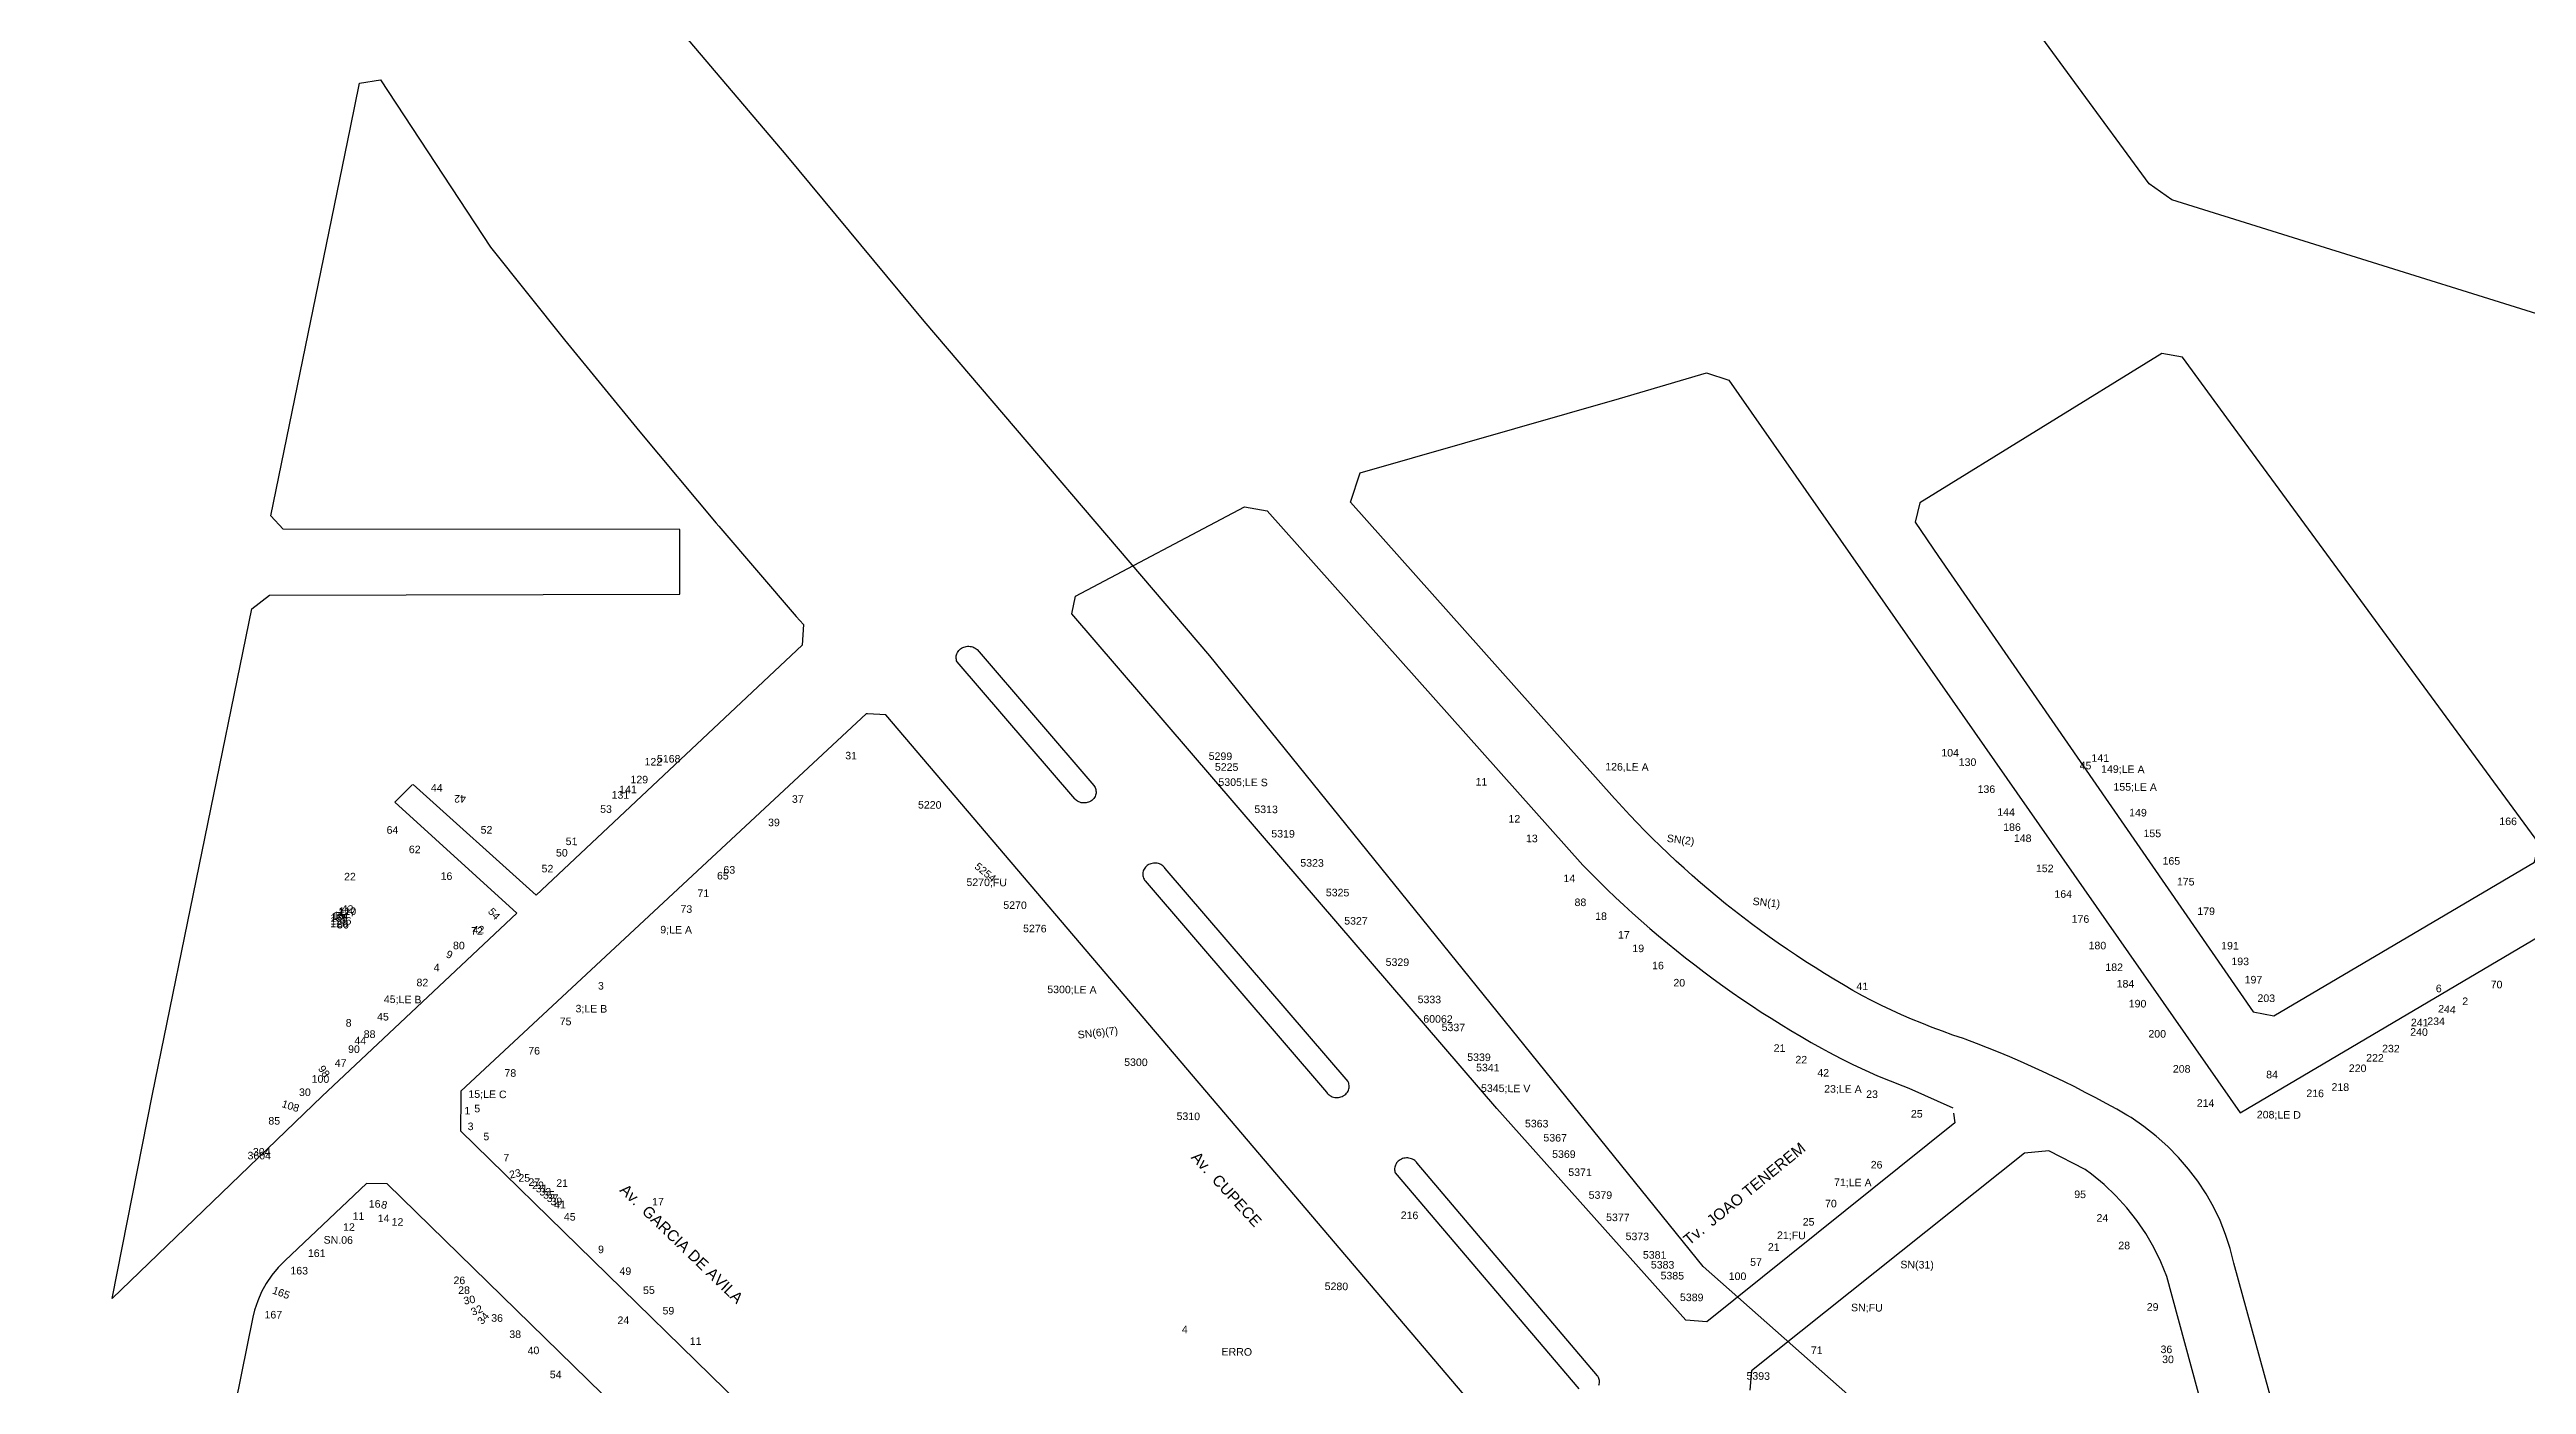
# Model space of a CAD drawing. Header units: millimetres. Extents: x -46.6554 to -46.6319, y -23.689 to -23.6746.
# Drawn here: x -46.641787 to -46.637729, y -23.680438 to -23.67825 of the extents above; entities that cross this region are included whole.
import ezdxf

# ---------------------------------------------------------------- set-up
doc = ezdxf.new("R2010")
doc.units = ezdxf.units.MM
for name, color, linetype in [('building_parcel_Line', 7, 'Continuous'), ('Lot_label', 7, 'Continuous'), ('Street_label', 7, 'Continuous')]:
    doc.layers.add(name, color=color, linetype=linetype)
doc.styles.get("Standard").update_dxf_attribs({"font": 'arial.ttf', "height": 1.006})

msp = doc.modelspace()

# ---------------------------------------------------------------- linework, layer by layer
at = {"layer": 'building_parcel_Line', "color": 7, "linetype": 'Continuous', "transparency": 33554687}
for points in [[(-46.6374178, -23.6787753), (-46.6383099, -23.6784967), (-46.6383467, -23.6784706), (-46.6385906, -23.6781379), (-46.6385839, -23.6781066), (-46.6379955, -23.6777434), (-46.6378997, -23.6777074), (-46.6378681, -23.67772), (-46.6378576, -23.6777449), (-46.6376356, -23.6782385)], [(-46.6375121, -23.6840142), (-46.6379333, -23.6825686), (-46.6380294, -23.6823639), (-46.6380841, -23.6823246), (-46.6380746, -23.6821786), (-46.6381063, -23.6820951), (-46.6381806, -23.68203), (-46.6382313, -23.6817494), (-46.6381648, -23.681684), (-46.6379838, -23.6812023), (-46.6382207, -23.6808891), (-46.6388264, -23.6804675), (-46.6390778, -23.6802448), (-46.6398857, -23.6792439), (-46.6403538, -23.6786957), (-46.6405798, -23.6784228), (-46.640765, -23.6782052)], [(-46.6413404, -23.6799656), (-46.6416844, -23.6802976), (-46.6416184, -23.6799626), (-46.6414555, -23.6791672), (-46.6414265, -23.6791449), (-46.6407544, -23.679143), (-46.6407544, -23.6790369), (-46.6414043, -23.6790367), (-46.6414243, -23.6790145), (-46.6412941, -23.6783782), (-46.6412793, -23.6783056), (-46.6412448, -23.6782999), (-46.6410646, -23.6785741), (-46.6409432, -23.6787263), (-46.6408198, -23.6788772), (-46.6406945, -23.6790268), (-46.6406906, -23.6790314), (-46.6405634, -23.6791796), (-46.6405519, -23.6791929), (-46.6405537, -23.6792266), (-46.6409899, -23.6796363)], [(-46.6386919, -23.6790811), (-46.6381764, -23.6798274), (-46.6381426, -23.6798342), (-46.6377155, -23.6795821), (-46.6377085, -23.6795512), (-46.6382135, -23.6788622), (-46.6382923, -23.6787547), (-46.6383263, -23.6787485), (-46.6387228, -23.6789936), (-46.6387301, -23.6790253), (-46.6386919, -23.6790811)], [(-46.6383832, -23.6799969), (-46.6384001, -23.6799873), (-46.6384172, -23.6799779), (-46.6384343, -23.6799686), (-46.6384516, -23.6799596), (-46.6384689, -23.6799507), (-46.6384864, -23.679942), (-46.638504, -23.6799335), (-46.6385217, -23.6799252), (-46.6385395, -23.6799171), (-46.6385574, -23.6799092), (-46.6385754, -23.6799015), (-46.6385935, -23.6798939), (-46.6386117, -23.6798866), (-46.63863, -23.6798794), (-46.6386483, -23.6798725), (-46.6386512, -23.6798714), (-46.6386685, -23.6798656), (-46.6386855, -23.6798594), (-46.6387025, -23.6798531), (-46.6387194, -23.6798464), (-46.6387361, -23.6798395), (-46.6387527, -23.6798323), (-46.6387691, -23.6798248), (-46.6387854, -23.6798171), (-46.6388016, -23.6798091), (-46.6388164, -23.6798015), (-46.6388322, -23.6797926), (-46.6388479, -23.6797835), (-46.6388635, -23.6797742), (-46.638879, -23.6797648), (-46.6388943, -23.6797552), (-46.6389096, -23.6797454), (-46.6389247, -23.6797355), (-46.6389396, -23.6797254), (-46.6389545, -23.6797152), (-46.6389692, -23.6797048), (-46.6389838, -23.6796942), (-46.6389983, -23.6796835), (-46.6390126, -23.6796726), (-46.6390268, -23.6796616), (-46.6390408, -23.6796505), (-46.6390547, -23.6796391), (-46.6390684, -23.6796277), (-46.6390821, -23.6796161), (-46.6390955, -23.6796043), (-46.6391088, -23.6795924), (-46.639122, -23.6795804), (-46.639135, -23.6795682), (-46.6391479, -23.6795558), (-46.6391605, -23.6795434), (-46.6391731, -23.6795308), (-46.6391855, -23.6795181), (-46.6391977, -23.6795052), (-46.6392097, -23.6794922), (-46.6392216, -23.6794791), (-46.6392228, -23.6794778), (-46.6396554, -23.6789923), (-46.6396397, -23.678944), (-46.6392146, -23.6788226), (-46.6390723, -23.6787804), (-46.6390357, -23.6787925), (-46.6381979, -23.6799929), (-46.637651, -23.67967)], [(-46.6386672, -23.6799939), (-46.638665, -23.6800096), (-46.6390718, -23.6803357), (-46.6391061, -23.6803332), (-46.6394158, -23.6799859), (-46.6397662, -23.6795777), (-46.6401118, -23.6791751), (-46.6401058, -23.6791462), (-46.6398289, -23.6790001), (-46.6397921, -23.6790064), (-46.6392746, -23.679587), (-46.6392615, -23.6796005), (-46.6392482, -23.6796138), (-46.6392348, -23.679627), (-46.6392212, -23.6796401), (-46.6392074, -23.679653), (-46.6391935, -23.6796658), (-46.6391794, -23.6796784), (-46.6391651, -23.6796908), (-46.6391507, -23.6797031), (-46.6391361, -23.6797153), (-46.6391214, -23.6797273), (-46.6391066, -23.6797391), (-46.6390915, -23.6797508), (-46.6390764, -23.6797623), (-46.6390611, -23.6797736), (-46.6390456, -23.6797848), (-46.63903, -23.6797958), (-46.6390143, -23.6798067), (-46.6389984, -23.6798174), (-46.6389824, -23.6798279), (-46.6389663, -23.6798382), (-46.63895, -23.6798484), (-46.6389337, -23.6798584), (-46.6389171, -23.6798682), (-46.6389005, -23.6798778), (-46.6388838, -23.6798873), (-46.6388718, -23.6798939), (-46.6388521, -23.6799041), (-46.6388322, -23.679914), (-46.6388121, -23.6799234), (-46.6387917, -23.6799323), (-46.6387711, -23.6799408), (-46.6387502, -23.6799489), (-46.6387405, -23.6799525), (-46.6386685, -23.6799849)], [(-46.6400761, -23.6794565), (-46.6400749, -23.6794581), (-46.640074, -23.6794598), (-46.6400732, -23.6794615), (-46.6400727, -23.6794634), (-46.6400724, -23.6794652), (-46.6400722, -23.6794671), (-46.6400723, -23.679469), (-46.6400726, -23.6794709), (-46.6400732, -23.6794727), (-46.6400739, -23.6794745), (-46.6400748, -23.6794762), (-46.6400759, -23.6794778), (-46.6400772, -23.6794793), (-46.6400779, -23.67948), (-46.6400794, -23.6794812), (-46.640081, -23.6794824), (-46.6400828, -23.6794833), (-46.6400847, -23.6794841), (-46.6400866, -23.6794847), (-46.6400887, -23.6794851), (-46.6400907, -23.6794853), (-46.6400928, -23.6794853), (-46.6400948, -23.6794852), (-46.6400968, -23.6794848), (-46.6400988, -23.6794842), (-46.6401007, -23.6794835), (-46.6401025, -23.6794825), (-46.6401041, -23.6794814), (-46.6401057, -23.6794802), (-46.6401071, -23.6794788), (-46.6401073, -23.6794785), (-46.6403001, -23.679254), (-46.6403007, -23.6792522), (-46.6403012, -23.6792503), (-46.6403014, -23.6792483), (-46.6403015, -23.6792464), (-46.6403013, -23.6792444), (-46.6403009, -23.6792425), (-46.6403002, -23.6792407), (-46.6402994, -23.6792389), (-46.6402984, -23.6792372), (-46.6402971, -23.6792356), (-46.6402958, -23.6792341), (-46.6402942, -23.6792328), (-46.6402925, -23.6792316), (-46.6402908, -23.6792307), (-46.6402889, -23.6792299), (-46.6402869, -23.6792292), (-46.6402849, -23.6792288), (-46.6402828, -23.6792285), (-46.6402806, -23.6792285), (-46.6402785, -23.6792287), (-46.6402765, -23.679229), (-46.6402744, -23.6792296), (-46.6402725, -23.6792303), (-46.6402706, -23.6792313), (-46.6402689, -23.6792324), (-46.6402673, -23.6792337), (-46.6402671, -23.6792338), (-46.6400761, -23.6794565)], [(-46.6392399, -23.6807251), (-46.6398724, -23.6799811), (-46.6404166, -23.6793409), (-46.6404467, -23.6793393), (-46.6404489, -23.6793392), (-46.6411128, -23.6799575), (-46.641113, -23.679968)], [(-46.6410215, -23.679666), (-46.6412211, -23.679484), (-46.6411925, -23.6794548)], [(-46.6409899, -23.6796363), (-46.6411913, -23.6794548)], [(-46.6396594, -23.679942), (-46.639959, -23.6795927), (-46.6399602, -23.6795912), (-46.6399615, -23.6795897), (-46.639963, -23.6795884), (-46.6399646, -23.6795872), (-46.6399664, -23.6795862), (-46.6399682, -23.6795853), (-46.6399702, -23.6795847), (-46.6399722, -23.6795842), (-46.6399742, -23.6795839), (-46.6399763, -23.6795838), (-46.6399784, -23.679584), (-46.6399804, -23.6795843), (-46.6399824, -23.6795848), (-46.6399843, -23.6795855), (-46.6399862, -23.6795864), (-46.6399867, -23.6795867), (-46.6399884, -23.6795878), (-46.6399899, -23.6795891), (-46.6399913, -23.6795905), (-46.6399925, -23.679592), (-46.6399936, -23.6795937), (-46.6399944, -23.6795954), (-46.6399951, -23.6795972), (-46.6399955, -23.6795991), (-46.6399958, -23.679601), (-46.6399958, -23.6796029), (-46.6399956, -23.6796048), (-46.6399952, -23.6796066), (-46.6399946, -23.6796085), (-46.6399937, -23.6796102), (-46.6399927, -23.6796119), (-46.6399918, -23.6796131), (-46.6396947, -23.6799592), (-46.6396935, -23.6799608), (-46.6396922, -23.6799623), (-46.6396906, -23.6799636), (-46.639689, -23.6799648), (-46.6396872, -23.6799658), (-46.6396853, -23.6799667), (-46.6396834, -23.6799673), (-46.6396813, -23.6799678), (-46.6396793, -23.679968), (-46.6396772, -23.6799681), (-46.6396751, -23.6799679), (-46.639673, -23.6799676), (-46.639671, -23.6799671), (-46.6396691, -23.6799663), (-46.6396672, -23.6799654), (-46.6396655, -23.6799643), (-46.6396646, -23.6799637), (-46.6396631, -23.6799623), (-46.6396617, -23.6799609), (-46.6396605, -23.6799593), (-46.6396595, -23.6799576), (-46.6396587, -23.6799558), (-46.6396581, -23.679954), (-46.6396578, -23.6799521), (-46.6396576, -23.6799501), (-46.6396577, -23.6799482), (-46.6396579, -23.6799463), (-46.6396584, -23.6799444), (-46.6396591, -23.6799426), (-46.6396594, -23.679942)], [(-46.6410215, -23.679666), (-46.6413404, -23.6799656)], [(-46.641113, -23.679968), (-46.6411137, -23.6800225), (-46.6404631, -23.6806586)], [(-46.6375541, -23.6814424), (-46.6379236, -23.6812253), (-46.6379276, -23.6812227), (-46.6379312, -23.6812198), (-46.6379346, -23.6812165), (-46.6379375, -23.681213), (-46.6379401, -23.6812092), (-46.6379422, -23.6812052), (-46.6379439, -23.681201), (-46.6379448, -23.6811983), (-46.6382082, -23.6802394), (-46.6382141, -23.6802157), (-46.6382216, -23.6801924), (-46.6382307, -23.6801696), (-46.6382414, -23.6801474), (-46.6382536, -23.6801259), (-46.6382673, -23.6801051), (-46.6382823, -23.6800852), (-46.6382988, -23.6800662), (-46.6383165, -23.6800482), (-46.6383354, -23.6800313), (-46.6383555, -23.6800156), (-46.6383766, -23.680001), (-46.6383832, -23.6799969)], [(-46.6392485, -23.6804394), (-46.639248, -23.6804376), (-46.6392476, -23.6804358), (-46.6392475, -23.680434), (-46.6392476, -23.6804321), (-46.6392479, -23.6804302), (-46.6392484, -23.6804284), (-46.6392491, -23.6804267), (-46.63925, -23.680425), (-46.6392506, -23.680424), (-46.639546, -23.6800757), (-46.6395472, -23.6800741), (-46.6395486, -23.6800727), (-46.6395501, -23.6800714), (-46.6395518, -23.6800702), (-46.6395536, -23.6800692), (-46.6395555, -23.6800684), (-46.6395575, -23.6800678), (-46.6395596, -23.6800673), (-46.6395617, -23.6800671), (-46.6395638, -23.6800671), (-46.6395659, -23.6800672), (-46.639568, -23.6800676), (-46.63957, -23.6800682), (-46.6395719, -23.680069), (-46.6395738, -23.6800699), (-46.6395755, -23.680071), (-46.6395771, -23.6800723), (-46.6395785, -23.6800737), (-46.6395798, -23.6800753), (-46.6395808, -23.6800769), (-46.6395817, -23.6800787), (-46.6395824, -23.6800805), (-46.6395829, -23.6800824), (-46.6395831, -23.6800844), (-46.6395832, -23.6800863), (-46.639583, -23.6800882), (-46.6395826, -23.6800901), (-46.639582, -23.6800917)], [(-46.6380873, -23.6811108), (-46.6383181, -23.6802612), (-46.6383276, -23.6802371), (-46.638339, -23.6802137), (-46.6383521, -23.6801911), (-46.6383669, -23.6801694), (-46.6383833, -23.6801487), (-46.6384012, -23.6801291), (-46.6384206, -23.6801107), (-46.6384413, -23.6800936), (-46.6384516, -23.6800859), (-46.6385113, -23.6800556), (-46.6385513, -23.6800595), (-46.6389985, -23.6804158), (-46.6390012, -23.6804479)], [(-46.6417702, -23.6820082), (-46.6415556, -23.6821196), (-46.6415235, -23.6821104), (-46.6407513, -23.6806424), (-46.6407636, -23.6805689), (-46.6412335, -23.6801095), (-46.6412674, -23.6801092), (-46.641401, -23.6802349), (-46.6414125, -23.6802466), (-46.6414227, -23.6802592), (-46.6414318, -23.6802726), (-46.6414395, -23.6802866), (-46.6414459, -23.6803012), (-46.6414509, -23.6803163), (-46.6414537, -23.6803281), (-46.6417869, -23.6819751), (-46.6417701, -23.6820083)], [(-46.639582, -23.6800917), (-46.6392814, -23.6804454)]]:
    msp.add_lwpolyline(points, dxfattribs=at)

# ---------------------------------------------------------------- texts
at = {"layer": 'Lot_label', "color": 6, "attachment_point": 2}
for s, insert, char_height, rotation in [('104', (-46.6386729, -23.6793968), 0.00001239, 359.4), ('122', (-46.6407976, -23.6794115), 0.00001239, 359.4), ('5168', (-46.6407724, -23.6794066), 0.00001239, 359.4), ('31', (-46.6404735, -23.6794015), 0.00001239, 359.4), ('5299', (-46.6398684, -23.6794024), 0.00001239, 359.4), ('5225', (-46.6398583, -23.6794202), 0.00001239, 359.4), ('126,LE A', (-46.6392024, -23.6794199), 0.00001239, 359.4), ('130', (-46.6386444, -23.6794121), 0.00001239, 359.4), ('45', (-46.6384511, -23.6794177), 0.00001239, 359.4), ('141', (-46.6384269, -23.6794054), 0.00001239, 359.4), ('149;LE A', (-46.6383899, -23.6794237), 0.00001239, 359.4), ('44', (-46.6411524, -23.6794542), 0.00001239, 359.4), ('42', (-46.6411144, -23.6794847), 0.00001239, 179.4), ('131', (-46.6408515, -23.6794659), 0.00001239, 359.4), ('129', (-46.6408206, -23.6794407), 0.00001239, 359.4), ('37', (-46.6405609, -23.6794727), 0.00001239, 359.4), ('5305;LE S', (-46.6398313, -23.6794451), 0.00001239, 359.4), ('11', (-46.6394408, -23.6794444), 0.00001239, 359.4), ('136', (-46.6386135, -23.6794564), 0.00001239, 359.4), ('155;LE A', (-46.6383697, -23.6794529), 0.00001239, 359.4), ('53', (-46.6408751, -23.679489), 0.00001239, 359.4), ('39', (-46.6406, -23.679511), 0.00001239, 359.4), ('5220', (-46.6403447, -23.6794822), 0.00001239, 359.4), ('5313', (-46.6397936, -23.6794895), 0.00001239, 359.4), ('12', (-46.6393869, -23.679505), 0.00001239, 359.4), ('144', (-46.6385812, -23.679494), 0.00001239, 359.4), ('149', (-46.6383651, -23.6794949), 0.00001239, 359.4), ('166', (-46.6377586, -23.6795091), 0.00001239, 359.4), ('64', (-46.641225, -23.6795234), 0.00001239, 359.4), ('62', (-46.6411885, -23.6795552), 0.00001239, 359.4), ('52', (-46.6410709, -23.6795231), 0.00001239, 359.4), ('50', (-46.6409475, -23.6795607), 0.00001239, 359.4), ('51', (-46.6409316, -23.679542), 0.00001239, 359.4), ('5319', (-46.6397658, -23.6795295), 0.00001239, 359.4), ('13', (-46.6393582, -23.6795372), 0.00001239, 359.4), ('SN(2)', (-46.6391137, -23.6795394), 0.00001239, 352.8), ('148', (-46.638554, -23.6795369), 0.00001239, 359.4), ('155', (-46.6383416, -23.6795289), 0.00001239, 359.4), ('16', (-46.6411365, -23.6795989), 0.00001239, 359.4), ('52', (-46.6409711, -23.6795867), 0.00001239, 359.4), ('65', (-46.6406837, -23.6795983), 0.00001239, 359.4), ('63', (-46.6406731, -23.6795887), 0.00001239, 359.4), ('5254', (-46.6402497, -23.679594), 0.00001239, 321), ('5323', (-46.6397183, -23.6795773), 0.00001239, 359.4), ('152', (-46.6385179, -23.6795863), 0.00001239, 359.4), ('165', (-46.6383104, -23.679574), 0.00001239, 359.4), ('71', (-46.6407157, -23.679627), 0.00001239, 359.4), ('5270;FU', (-46.6402514, -23.6796092), 0.00001239, 359.4), ('5325', (-46.6396765, -23.6796259), 0.00001239, 359.4), ('14', (-46.6392969, -23.6796027), 0.00001239, 359.4), ('SN(1)', (-46.6389733, -23.6796422), 0.00001239, 354.1), ('164', (-46.6384876, -23.6796283), 0.00001239, 359.4), ('175', (-46.6382869, -23.679608), 0.00001239, 359.4), ('157', (-46.6413125, -23.6796676), 0.00001239, 359.4), ('126', (-46.6413125, -23.6796722), 0.00001239, 359.4), ('126', (-46.6413126, -23.6796766), 0.00001239, 359.4), ('19', (-46.641315, -23.679665), 0.00001239, 359.4), ('74', (-46.641307, -23.6796642), 0.00001239, 359.4), ('86', (-46.6413062, -23.6796786), 0.00001239, 359.4), ('177', (-46.6412996, -23.6796584), 0.00001239, 359.4), ('110', (-46.6412988, -23.6796563), 0.00001239, 359.4), ('7', (-46.6413051, -23.679667), 0.0000124, 359.4), ('42', (-46.6412987, -23.6796529), 0.00001239, 359.4), ('6', (-46.641297, -23.6796722), 0.0000124, 359.4), ('54', (-46.6410539, -23.6796628), 0.00001239, 312.3), ('73', (-46.6407435, -23.6796529), 0.00001239, 359.4), ('5270', (-46.6402049, -23.6796466), 0.00001239, 359.4), ('5327', (-46.6396464, -23.6796723), 0.00001239, 359.4), ('18', (-46.6392448, -23.6796647), 0.00001239, 359.4), ('176', (-46.6384593, -23.6796692), 0.00001239, 359.4), ('179', (-46.6382534, -23.6796565), 0.00001239, 359.4), ('80', (-46.6411162, -23.6797127), 0.00001239, 359.4), ('72', (-46.6410867, -23.6796888), 0.00001239, 359.4), ('42', (-46.6410841, -23.6796867), 0.00001239, 359.4), ('9;LE A', (-46.6407602, -23.6796869), 0.00001239, 359.4), ('5276', (-46.6401725, -23.6796849), 0.00001239, 359.4), ('17', (-46.6392075, -23.6796952), 0.00001239, 359.4), ('19', (-46.6391839, -23.6797174), 0.00001239, 359.4), ('180', (-46.6384316, -23.6797127), 0.00001239, 359.4), ('191', (-46.6382144, -23.679713), 0.00001239, 359.4), ('4', (-46.6411527, -23.6797489), 0.0000124, 359.4), ('9', (-46.6411295, -23.6797279), 0.0000124, 339.2), ('5329', (-46.6395785, -23.67974), 0.00001239, 359.4), ('16', (-46.6391516, -23.6797455), 0.00001239, 359.4), ('182', (-46.6384041, -23.6797483), 0.00001239, 359.4), ('45;LE B', (-46.6412083, -23.679801), 0.00001239, 359.4), ('82', (-46.641176, -23.6797734), 0.00001239, 359.4), ('3', (-46.6408835, -23.6797787), 0.0000124, 359.4), ('5300;LE A', (-46.6401117, -23.6797849), 0.00001239, 359.4), ('5333', (-46.6395261, -23.6798011), 0.00001239, 359.4), ('20', (-46.6391167, -23.6797737), 0.00001239, 359.4), ('41', (-46.6388169, -23.6797796), 0.00001239, 359.4), ('184', (-46.6383856, -23.6797754), 0.00001239, 359.4), ('197', (-46.6381759, -23.6797687), 0.00001239, 359.4), ('203', (-46.6381549, -23.6797991), 0.00001239, 359.4), ('6', (-46.6378723, -23.6797831), 0.0000124, 359.4), ('2', (-46.637829, -23.6798041), 0.0000124, 359.4), ('70', (-46.6377776, -23.6797766), 0.00001239, 359.4), ('8', (-46.6412968, -23.6798395), 0.0000124, 359.4), ('45', (-46.6412406, -23.6798294), 0.00001239, 359.6), ('75', (-46.6409413, -23.6798371), 0.00001239, 359.4), ('3;LE B', (-46.6408991, -23.6798163), 0.00001239, 359.4), ('60062', (-46.639512, -23.6798331), 0.00001239, 359.4), ('190', (-46.6383658, -23.679808), 0.00001239, 359.4), ('241', (-46.6379035, -23.679839), 0.00001239, 359.4), ('234', (-46.6378767, -23.6798369), 0.00001239, 359.4), ('244', (-46.6378585, -23.6798171), 0.00001239, 355.9), ('90', (-46.6412881, -23.6798826), 0.00001239, 359.4), ('44', (-46.6412778, -23.6798686), 0.00001239, 359.4), ('88', (-46.6412625, -23.6798579), 0.00001239, 359.4), ('76', (-46.6409929, -23.6798852), 0.00001239, 359.4), ('SN(6)(7)', (-46.6400701, -23.6798555), 0.00001239, 6.4), ('5337', (-46.6394868, -23.6798469), 0.00001239, 359.4), ('21', (-46.6389524, -23.6798808), 0.00001239, 359.4), ('200', (-46.6383336, -23.6798574), 0.00001239, 359.4), ('232', (-46.6379507, -23.6798817), 0.00001239, 359.4), ('240', (-46.6379046, -23.6798545), 0.00001239, 359.4), ('98', (-46.641332, -23.6799217), 0.00001239, 304), ('47', (-46.64131, -23.6799054), 0.00001239, 359.4), ('78', (-46.6410319, -23.6799216), 0.00001239, 359.4), ('5300', (-46.6400069, -23.679904), 0.00001239, 359.4), ('5339', (-46.6394448, -23.6798958), 0.00001239, 359.4), ('5341', (-46.6394303, -23.6799128), 0.00001239, 359.4), ('22', (-46.6389168, -23.6798998), 0.00001239, 359.4), ('42', (-46.6388808, -23.6799213), 0.00001239, 359.4), ('208', (-46.6382935, -23.6799149), 0.00001239, 359.4), ('220', (-46.6380052, -23.6799139), 0.00001239, 359.4), ('222', (-46.6379768, -23.6798968), 0.00001239, 359.4), ('30', (-46.6413685, -23.6799532), 0.00001239, 359.4), ('100', (-46.641343, -23.6799315), 0.00001239, 359.4), ('15;LE C', (-46.6410693, -23.6799564), 0.00001239, 359.4), ('5345;LE V', (-46.6394011, -23.6799468), 0.00001239, 359.4), ('23;LE A', (-46.6388485, -23.6799478), 0.00001239, 359.4), ('23', (-46.6388008, -23.6799564), 0.00001239, 359.4), ('216', (-46.6380748, -23.679955), 0.00001239, 359.4), ('218', (-46.6380336, -23.6799447), 0.00001239, 359.4), ('85', (-46.6414187, -23.68), 0.00001239, 359.4), ('108', (-46.6413901, -23.679976), 0.00001239, 342.3), ('1', (-46.6411025, -23.6799834), 0.0000124, 1.3), ('5310', (-46.6399211, -23.6799926), 0.00001239, 359.4), ('5363', (-46.6393503, -23.6800046), 0.00001239, 359.4), ('25', (-46.6387275, -23.6799885), 0.00001239, 359.4), ('214', (-46.6382544, -23.679971), 0.00001239, 359.4), ('208;LE D', (-46.6381343, -23.6799901), 0.00001239, 359.4), ('5', (-46.6410712, -23.6800257), 0.0000124, 359.4), ('5367', (-46.63932, -23.6800278), 0.00001239, 359.4), ('7', (-46.6410385, -23.6800604), 0.0000124, 359.4), ('23', (-46.6410255, -23.6800868), 0.00001239, 12.9), ('5369', (-46.6393057, -23.6800546), 0.00001239, 359.4), ('5371', (-46.6392792, -23.6800843), 0.00001239, 359.4), ('26', (-46.6387934, -23.680072), 0.00001239, 359.4), ('25', (-46.6410091, -23.6800936), 0.00001239, 359.4), ('27', (-46.6409927, -23.6801005), 0.00001239, 359.4), ('21', (-46.640947, -23.6801021), 0.00001239, 359.4), ('5379', (-46.6392459, -23.6801217), 0.00001239, 359.4), ('71;LE A', (-46.6388323, -23.680101), 0.00001239, 359.4), ('95', (-46.6384599, -23.6801205), 0.00001239, 359.4), ('11', (-46.6412807, -23.6801561), 0.00001239, 359.4), ('16', (-46.6412542, -23.6801361), 0.00001239, 359.4), ('8', (-46.6412369, -23.680138), 0.0000124, 344.9), ('12', (-46.6412167, -23.6801658), 0.00001239, 358.6), ('41', (-46.6409506, -23.6801373), 0.00001239, 359.4), ('45', (-46.6409345, -23.6801573), 0.00001239, 359.4), ('216', (-46.6395586, -23.6801549), 0.00001239, 359.4), ('5377', (-46.6392173, -23.6801583), 0.00001239, 359.4), ('25', (-46.6389048, -23.6801655), 0.00001239, 359.4), ('70', (-46.6388682, -23.6801356), 0.00001239, 359.4), ('24', (-46.6384234, -23.6801592), 0.00001239, 359.4), ('SN.06', (-46.6413138, -23.6801953), 0.00001239, 359.4), ('12', (-46.6412963, -23.6801741), 0.00001239, 359.4), ('5373', (-46.6391854, -23.6801895), 0.00001239, 359.4), ('21', (-46.6389619, -23.6802069), 0.00001239, 359.4), ('21;FU', (-46.638933, -23.6801878), 0.00001239, 359.4), ('28', (-46.6383877, -23.6802043), 0.00001239, 359.4), ('163', (-46.6413778, -23.6802456), 0.00001239, 359.4), ('161', (-46.6413491, -23.680217), 0.00001239, 359.4), ('49', (-46.6408434, -23.6802464), 0.00001239, 359.4), ('5381', (-46.639157, -23.6802198), 0.00001239, 359.4), ('5383', (-46.639144, -23.680236), 0.00001239, 359.4), ('57', (-46.6389909, -23.6802315), 0.00001239, 359.4), ('SN(31)', (-46.638727, -23.6802358), 0.00001239, 359.4), ('165', (-46.6414053, -23.6802822), 0.00001239, 339.8), ('26', (-46.6411154, -23.6802615), 0.00001239, 359.4), ('55', (-46.6408051, -23.6802776), 0.00001239, 1.7), ('5280', (-46.6396784, -23.6802713), 0.00001239, 359.4), ('5385', (-46.6391281, -23.6802538), 0.00001239, 359.4), ('5389', (-46.6390963, -23.6802894), 0.00001239, 359.4), ('100', (-46.6390212, -23.6802547), 0.00001239, 359.4), ('167', (-46.6414202, -23.6803178), 0.00001239, 359.4), ('30', (-46.6411002, -23.6802937), 0.00001239, 10.6), ('32', (-46.6410893, -23.6803109), 0.00001239, 22.1), ('34', (-46.6410812, -23.6803259), 0.00001239, 49.1), ('36', (-46.6410536, -23.6803232), 0.00001239, 359.4), ('59', (-46.6407729, -23.6803112), 0.00001239, 359.4), ('SN;FU', (-46.6388093, -23.6803062), 0.00001239, 359.4), ('29', (-46.6383411, -23.6803051), 0.00001239, 359.4), ('40', (-46.6409944, -23.6803765), 0.00001239, 2.9), ('ERRO', (-46.6398416, -23.6803786), 0.00001239, 359.4), ('71', (-46.6388914, -23.680376), 0.00001239, 359.4), ('36', (-46.6383185, -23.6803746), 0.00001239, 359.4), ('30', (-46.6383159, -23.680391), 0.00001239, 359.4), ('54', (-46.6409576, -23.6804158), 0.00001239, 359.4), ('5393', (-46.6389873, -23.6804182), 0.00001239, 359.4)]:
    msp.add_mtext(s, dxfattribs=dict(at, insert=insert, char_height=char_height, rotation=rotation))
for s, insert, char_height in [('141', (-46.6408392, -23.679457), 0.00001239), ('186', (-46.6385716, -23.6795187), 0.00001239), ('22', (-46.6412947, -23.6795998), 0.00001239), ('88', (-46.6392787, -23.6796419), 0.00001239), ('15', (-46.641312, -23.6796635), 0.00001239), ('193', (-46.6381977, -23.6797387), 0.00001239), ('84', (-46.6381455, -23.6799242), 0.00001239), ('5', (-46.6410862, -23.6799799), 0.0000124), ('3', (-46.6410971, -23.6800091), 0.0000124), ('3604', (-46.6414433, -23.680057), 0.00001239), ('304', (-46.6414393, -23.6800509), 0.00001239), ('29', (-46.6409866, -23.6801057), 0.00001239), ('31', (-46.6409806, -23.680111), 0.00001239), ('33', (-46.6409746, -23.6801163), 0.00001239), ('35', (-46.6409686, -23.6801215), 0.00001239), ('37', (-46.6409626, -23.6801268), 0.00001239), ('14', (-46.6412396, -23.6801598), 0.00001239), ('39', (-46.6409566, -23.6801321), 0.00001239), ('17', (-46.64079, -23.6801326), 0.00001239), ('9', (-46.6408834, -23.6802108), 0.0000124), ('28', (-46.6411078, -23.6802776), 0.00001239), ('24', (-46.6408468, -23.6803269), 0.00001239), ('38', (-46.641024, -23.6803498), 0.00001239), ('11', (-46.6407284, -23.6803612), 0.00001239), ('4', (-46.6399269, -23.6803419), 0.0000124)]:
    msp.add_mtext(s, dxfattribs=dict(at, insert=insert, char_height=char_height))
at = {"layer": 'Street_label', "color": 2, "char_height": 0.000018084, "attachment_point": 2}
for s, insert, rotation in [('Tv.  JOAO TENEREM', (-46.6390158, -23.6801186), 39.2), ('Av.  CUPECE', (-46.6398519, -23.6801122), 312.5), ('Av.  GARCIA DE AVILA', (-46.6407451, -23.6802012), 316)]:
    msp.add_mtext(s, dxfattribs=dict(at, insert=insert, rotation=rotation))

doc.saveas('drawing.dxf')
